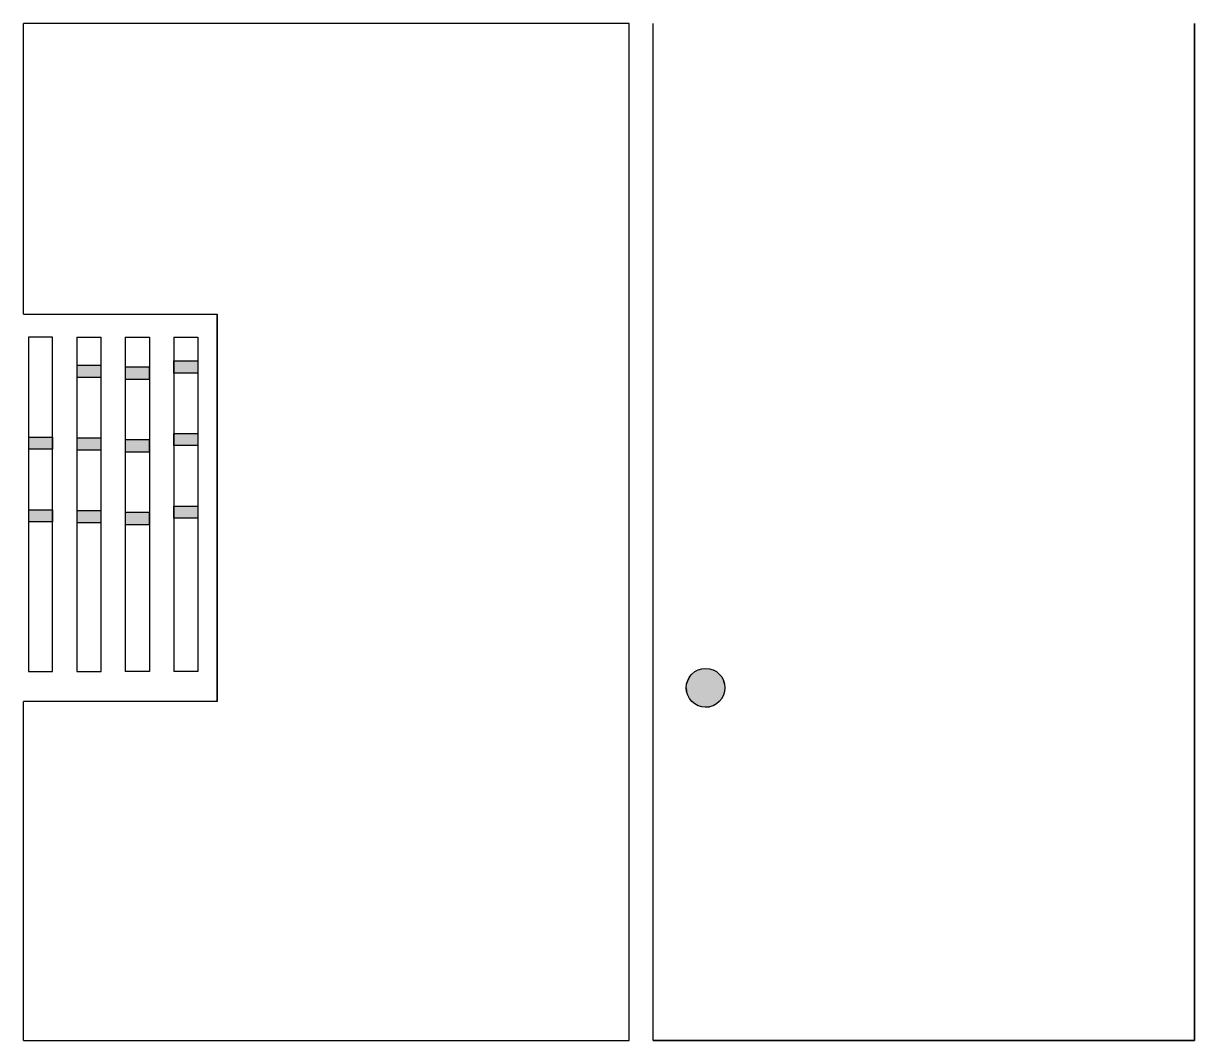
# Model space of a CAD drawing. Extents: x 142.4 to 167.9, y -55.9 to -2.4.
# Drawn here: x 142.36 to 166.53, y -44.95 to -23.95 of the extents above; entities that cross this region are included whole.
import ezdxf

# ---------------------------------------------------------------- set-up
doc = ezdxf.new("R2010")
doc.units = 0
doc.header["$MEASUREMENT"] = 0
doc.layers.get('0').update_dxf_attribs({"linetype": 'CONTINUOUS'})

msp = doc.modelspace()

# ---------------------------------------------------------------- hatches: boundary and pattern name
at = {"linetype": 'Continuous'}
h = msp.add_hatch(color=2, dxfattribs=at)
h.dxf.hatch_style = 1
h.paths.add_polyline_path([(142.958, -32.737), (142.958, -32.487), (142.463, -32.487), (142.463, -32.737)])
h.paths.add_polyline_path([(142.958, -33.987), (142.463, -33.987), (142.463, -34.237), (142.958, -34.237)])
h.paths.add_polyline_path([(143.463, -34.006), (143.463, -34.256), (143.958, -34.256), (143.958, -34.006)])
h.paths.add_polyline_path([(143.958, -32.756), (143.958, -32.506), (143.463, -32.506), (143.463, -32.756)])
h.paths.add_polyline_path([(143.958, -31.256), (143.958, -31.006), (143.463, -31.006), (143.463, -31.256)])
h.paths.add_polyline_path([(144.958, -34.043), (144.463, -34.043), (144.463, -34.293), (144.958, -34.293)])
h.paths.add_polyline_path([(144.463, -32.543), (144.463, -32.793), (144.958, -32.793), (144.958, -32.543)])
h.paths.add_polyline_path([(144.958, -31.293), (144.958, -31.043), (144.463, -31.043), (144.463, -31.293)])
h.paths.add_polyline_path([(145.463, -30.915), (145.463, -31.165), (145.958, -31.165), (145.958, -30.915)])
h.paths.add_polyline_path([(145.958, -32.665), (145.958, -32.415), (145.463, -32.415), (145.463, -32.665)])
h.paths.add_polyline_path([(145.958, -34.165), (145.958, -33.915), (145.463, -33.915), (145.463, -34.165)])
h = msp.add_hatch(color=1, dxfattribs=at)
h.dxf.hatch_style = 1
h.paths.add_polyline_path([(156.831, -37.594), (156.83, -37.585), (156.809, -37.515), (156.807, -37.51), (156.771, -37.441), (156.755, -37.422), (156.721, -37.38), (156.66, -37.331), (156.65, -37.325), (156.591, -37.294), (156.571, -37.287), (156.516, -37.271), (156.438, -37.263), (156.362, -37.271), (156.36, -37.271), (156.297, -37.29), (156.284, -37.294), (156.222, -37.327), (156.216, -37.331), (156.155, -37.38), (156.115, -37.429), (156.105, -37.441), (156.068, -37.51), (156.046, -37.585), (156.044, -37.604), (156.038, -37.663), (156.046, -37.741), (156.068, -37.816), (156.086, -37.849), (156.105, -37.885), (156.119, -37.902), (156.155, -37.946), (156.166, -37.955), (156.216, -37.996), (156.285, -38.033), (156.288, -38.034), (156.36, -38.055), (156.438, -38.063), (156.516, -38.055), (156.591, -38.033), (156.66, -37.996), (156.721, -37.946), (156.77, -37.885), (156.807, -37.816), (156.83, -37.741), (156.838, -37.663)])

# ---------------------------------------------------------------- linework, layer by layer
for points in [[(142.357, -29.947), (142.357, -23.947)], [(154.857, -23.948), (142.357, -23.948)], [(142.358, -29.947), (142.358, -23.947)], [(154.857, -44.947), (154.857, -23.947)], [(155.357, -44.947), (155.357, -23.947)], [(166.53, -23.947), (166.53, -44.947)], [(166.531, -44.947), (166.531, -23.947)], [(142.357, -29.947), (146.358, -29.947)], [(146.357, -37.947), (146.357, -29.947)], [(146.358, -29.948), (146.358, -37.947)], [(142.96, -30.427), (142.46, -30.427)], [(142.46, -30.427), (142.46, -37.327)], [(142.96, -37.327), (142.96, -30.427)], [(143.46, -30.427), (143.96, -30.427)], [(143.46, -30.427), (143.46, -37.327)], [(143.96, -37.327), (143.96, -30.427)], [(144.46, -30.427), (144.96, -30.427)], [(144.46, -30.427), (144.46, -37.327)], [(144.96, -30.427), (144.96, -37.327)], [(145.46, -30.427), (145.46, -37.327)], [(145.46, -30.427), (145.96, -30.427)], [(145.96, -30.427), (145.96, -37.327)], [(145.463, -30.915), (145.958, -30.915)], [(145.463, -31.165), (145.463, -30.915)], [(145.958, -30.915), (145.958, -31.165)], [(143.463, -31.006), (143.958, -31.006)], [(143.463, -31.006), (143.463, -31.256)], [(143.958, -31.006), (143.958, -31.256)], [(144.958, -31.043), (144.463, -31.043)], [(144.463, -31.293), (144.463, -31.043)], [(144.958, -31.293), (144.958, -31.043)], [(145.958, -31.165), (145.463, -31.165)], [(143.958, -31.256), (143.463, -31.256)], [(144.463, -31.293), (144.958, -31.293)], [(142.463, -32.487), (142.958, -32.487)], [(142.463, -32.487), (142.463, -32.737)], [(142.958, -32.487), (142.958, -32.737)], [(143.463, -32.506), (143.958, -32.506)], [(143.463, -32.506), (143.463, -32.756)], [(143.958, -32.506), (143.958, -32.756)], [(144.958, -32.543), (144.463, -32.543)], [(144.463, -32.793), (144.463, -32.543)], [(144.958, -32.793), (144.958, -32.543)], [(145.463, -32.415), (145.958, -32.415)], [(145.463, -32.665), (145.463, -32.415)], [(145.958, -32.415), (145.958, -32.665)], [(142.958, -32.737), (142.463, -32.737)], [(143.958, -32.756), (143.463, -32.756)], [(144.463, -32.793), (144.958, -32.793)], [(145.958, -32.665), (145.463, -32.665)], [(142.463, -33.987), (142.958, -33.987)], [(142.463, -33.987), (142.463, -34.237)], [(142.958, -33.987), (142.958, -34.237)], [(143.463, -34.006), (143.958, -34.006)], [(143.463, -34.006), (143.463, -34.256)], [(143.958, -34.006), (143.958, -34.256)], [(144.958, -34.043), (144.463, -34.043)], [(144.463, -34.293), (144.463, -34.043)], [(144.958, -34.293), (144.958, -34.043)], [(145.463, -33.915), (145.958, -33.915)], [(145.463, -34.165), (145.463, -33.915)], [(145.958, -33.915), (145.958, -34.165)], [(142.958, -34.237), (142.463, -34.237)], [(143.958, -34.256), (143.463, -34.256)], [(144.463, -34.293), (144.958, -34.293)], [(145.958, -34.165), (145.463, -34.165)], [(142.46, -37.327), (142.96, -37.327)], [(143.46, -37.327), (143.96, -37.327)], [(144.96, -37.327), (144.46, -37.327)], [(145.96, -37.327), (145.46, -37.327)], [(156.105, -37.44), (156.068, -37.51)], [(156.068, -37.51), (156.105, -37.441)], [(156.105, -37.441), (156.155, -37.38)], [(156.105, -37.441), (156.155, -37.38)], [(156.155, -37.38), (156.216, -37.33)], [(156.216, -37.33), (156.285, -37.293)], [(156.216, -37.33), (156.285, -37.294)], [(156.285, -37.294), (156.36, -37.271)], [(156.285, -37.294), (156.36, -37.271)], [(156.36, -37.271), (156.438, -37.263)], [(156.36, -37.271), (156.438, -37.263)], [(156.438, -37.263), (156.516, -37.271)], [(156.516, -37.271), (156.591, -37.294)], [(156.516, -37.271), (156.591, -37.294)], [(156.591, -37.293), (156.66, -37.33)], [(156.591, -37.294), (156.66, -37.33)], [(156.66, -37.33), (156.721, -37.38)], [(156.721, -37.38), (156.77, -37.441)], [(156.721, -37.38), (156.77, -37.441)], [(156.77, -37.44), (156.808, -37.51)], [(156.77, -37.441), (156.807, -37.51)], [(156.038, -37.663), (156.046, -37.585)], [(156.038, -37.663), (156.046, -37.585)], [(156.038, -37.663), (156.045, -37.741)], [(156.046, -37.741), (156.038, -37.663)], [(156.068, -37.509), (156.046, -37.585)], [(156.046, -37.585), (156.068, -37.51)], [(156.83, -37.585), (156.807, -37.509)], [(156.807, -37.51), (156.83, -37.585)], [(156.807, -37.51), (156.83, -37.585)], [(156.83, -37.585), (156.838, -37.663)], [(156.83, -37.585), (156.838, -37.663)], [(156.838, -37.663), (156.83, -37.741)], [(146.357, -37.947), (142.357, -37.947)], [(142.357, -44.947), (142.357, -37.947)], [(156.068, -37.816), (156.045, -37.741)], [(156.068, -37.816), (156.046, -37.741)], [(156.105, -37.886), (156.068, -37.816)], [(156.105, -37.885), (156.068, -37.816)], [(156.155, -37.946), (156.105, -37.885)], [(156.155, -37.946), (156.105, -37.885)], [(156.215, -37.996), (156.155, -37.946)], [(156.216, -37.996), (156.155, -37.946)], [(156.721, -37.946), (156.66, -37.996)], [(156.721, -37.946), (156.771, -37.885)], [(156.77, -37.885), (156.721, -37.946)], [(156.77, -37.885), (156.808, -37.816)], [(156.807, -37.816), (156.77, -37.885)], [(156.83, -37.741), (156.807, -37.816)], [(156.285, -38.033), (156.216, -37.996)], [(156.36, -38.056), (156.285, -38.033)], [(156.36, -38.055), (156.285, -38.033)], [(156.438, -38.063), (156.36, -38.055)], [(156.438, -38.063), (156.36, -38.056)], [(156.516, -38.055), (156.438, -38.063)], [(156.438, -38.063), (156.516, -38.056)], [(156.591, -38.033), (156.516, -38.056)], [(156.591, -38.033), (156.516, -38.055)], [(156.66, -37.996), (156.591, -38.033)], [(142.357, -44.947), (154.857, -44.947)], [(166.531, -44.947), (155.357, -44.947)], [(155.357, -44.947), (166.531, -44.948)]]:
    msp.add_lwpolyline(points)

doc.saveas('drawing.dxf')
